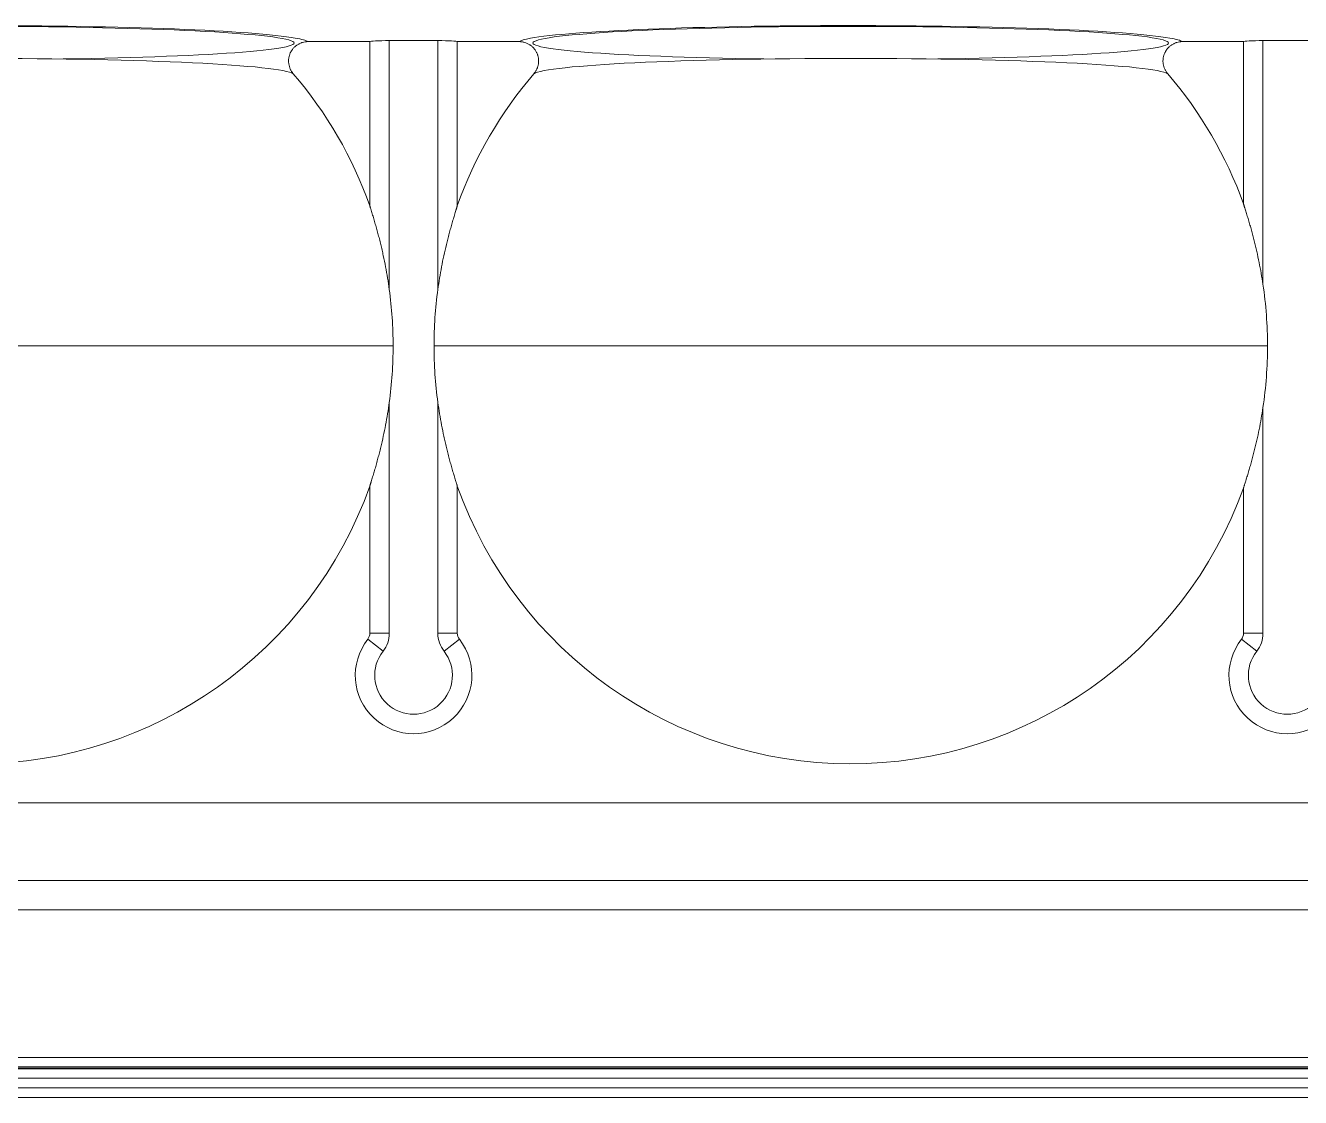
# Model space of a CAD drawing. Header units: millimetres. Extents: x 409 to 2276, y 1039 to 1674.
# Drawn here: x 1660.7 to 1726.3, y 1333.5 to 1388.6 of the extents above; entities that cross this region are included whole.
import ezdxf

# ---------------------------------------------------------------- set-up
doc = ezdxf.new("R2010")
doc.units = ezdxf.units.MM
doc.layers.add('粗实线层', color=7, linetype='Continuous', lineweight=35)

msp = doc.modelspace()

# ---------------------------------------------------------------- linework, layer by layer
at = {"layer": '粗实线层', "lineweight": 20}
for p, q in [((1675.192, 1387.813), (1678.376, 1387.813)), ((1678.376, 1387.813), (1678.376, 1379.368)), ((1679.376, 1387.865), (1679.376, 1375.066)), ((1679.376, 1387.865), (1681.876, 1387.865)), ((1681.876, 1375.066), (1681.876, 1387.865)), ((1682.876, 1379.368), (1682.876, 1387.813)), ((1682.876, 1387.813), (1686.061, 1387.813)), ((1720.192, 1387.813), (1723.338, 1387.813)), ((1723.338, 1387.813), (1723.338, 1379.474)), ((1724.338, 1387.865), (1724.338, 1375.332)), ((1724.338, 1387.865), (1726.838, 1387.865)), ((1679.574, 1372.161), (1658.126, 1372.161)), ((1681.679, 1372.161), (1703.126, 1372.161)), ((1724.574, 1372.161), (1703.126, 1372.161)), ((1679.376, 1369.256), (1679.376, 1357.382)), ((1681.876, 1357.382), (1681.876, 1369.256)), ((1724.338, 1368.99), (1724.338, 1357.382)), ((1678.376, 1364.954), (1678.376, 1357.382)), ((1682.876, 1357.382), (1682.876, 1364.954)), ((1723.338, 1364.848), (1723.338, 1357.382)), ((1679.055, 1356.455), (1678.269, 1357.073)), ((1679.376, 1357.382), (1678.376, 1357.382)), ((1681.876, 1357.382), (1682.876, 1357.382)), ((1682.198, 1356.455), (1682.983, 1357.073)), ((1724.017, 1356.455), (1723.231, 1357.073)), ((1724.338, 1357.382), (1723.338, 1357.382)), ((1610.626, 1348.661), (1750.626, 1348.661)), ((1610.626, 1344.661), (1750.626, 1344.661)), ((1610.626, 1344.661), (1750.626, 1344.661)), ((1750.626, 1343.161), (1610.626, 1343.161)), ((1750.626, 1335.557), (1610.626, 1335.557)), ((1750.626, 1335.083), (1610.626, 1335.083)), ((1750.626, 1335.058), (1610.626, 1335.058)), ((1750.626, 1335.003), (1610.626, 1335.003)), ((1610.626, 1334.978), (1750.626, 1334.978)), ((1750.626, 1334.503), (1610.626, 1334.503)), ((1610.626, 1334.005), (1750.626, 1334.005)), ((1610.626, 1333.505), (1750.626, 1333.505))]:
    msp.add_line(p, q, dxfattribs=at)
for centre, radius, start, end in [((1658.126, 1372.161), 21.494, 19.59012, 40.64302), ((1703.126, 1372.161), 21.494, 139.35698, 160.40988), ((1703.126, 1372.161), 21.494, 19.89085, 40.64302), ((1703.126, 1372.161), 21.448, 0, 8.50239), ((1658.126, 1372.161), 21.448, 0, 7.78372), ((1703.126, 1372.161), 21.448, 172.21628, 180), ((1658.126, 1372.161), 21.448, 352.21628, 0), ((1703.126, 1372.161), 21.448, 180, 187.78372), ((1703.126, 1372.161), 21.448, 351.49761, 0), ((1658.126, 1372.161), 21.494, 199.89085, 340.40988), ((1703.126, 1372.161), 21.494, 199.59012, 340.10915), ((1680.626, 1355.217), 3, 141.78679, 38.21321), ((1677.876, 1357.382), 0.5, 321.78679, 0), ((1677.876, 1357.382), 1.5, 321.78679, 0), ((1683.376, 1357.382), 1.5, 180, 218.21321), ((1683.376, 1357.382), 0.5, 180, 218.21321), ((1725.588, 1355.217), 3, 141.78679, 38.21321), ((1722.838, 1357.382), 0.5, 321.78679, 0), ((1722.838, 1357.382), 1.5, 321.78679, 0), ((1680.626, 1355.217), 2, 141.78679, 38.21321), ((1725.588, 1355.217), 2, 141.78679, 38.21321)]:
    msp.add_arc(centre, radius, start, end, dxfattribs=at)
for centre, major_axis, ratio, start_param, end_param in [((1658.126, 1387.744), (-16.356, 0), 0.052336, 1.847956, 7.576876), ((1658.126, 1387.744), (-17.117, 0), 0.052336, 3.429214, 6.011342), ((1703.126, 1387.744), (-16.356, 0), 0.052336, 1.847956, 7.576876), ((1703.126, 1387.744), (-17.117, 0), 0.052336, 3.429214, 6.011342), ((1658.126, 1387.744), (-17.117, 0), 0.052336, 3.218696, 3.429214), ((1679.376, 1387.813), (-1, 0), 0.052408, 4.712389, 6.283185), ((1681.876, 1387.813), (-1, 0), 0.052408, 3.141593, 4.712389), ((1703.126, 1387.744), (-17.117, 0), 0.052336, 6.011341, 6.206082), ((1703.126, 1387.744), (-17.117, 0), 0.052336, 3.218696, 3.429214), ((1724.338, 1387.813), (-1, 0), 0.052408, 4.712389, 6.283185), ((1658.126, 1386.097), (16.356, 0), 0.052336, 0.075397, 3.066195), ((1703.126, 1386.097), (16.356, 0), 0.052336, 0.075397, 3.066195)]:
    msp.add_ellipse(centre, major_axis=major_axis, ratio=ratio, start_param=start_param, end_param=end_param, dxfattribs=at)
for points, knots in [([(1675.192, 1387.813), (1675.144, 1387.813), (1675.049, 1387.806), (1674.957, 1387.786), (1674.9, 1387.769), (1674.888, 1387.766), (1674.866, 1387.758), (1674.854, 1387.754), (1674.821, 1387.742), (1674.799, 1387.733), (1674.734, 1387.703), (1674.693, 1387.681), (1674.633, 1387.642), (1674.613, 1387.629), (1674.575, 1387.6), (1674.556, 1387.585), (1674.502, 1387.539), (1674.435, 1387.472), (1674.378, 1387.396), (1674.346, 1387.346), (1674.339, 1387.335), (1674.327, 1387.315), (1674.309, 1387.284), (1674.293, 1387.252), (1674.264, 1387.188), (1674.247, 1387.143), (1674.227, 1387.075), (1674.221, 1387.052), (1674.211, 1387.005), (1674.207, 1386.982), (1674.197, 1386.911), (1674.193, 1386.864), (1674.193, 1386.793), (1674.194, 1386.769), (1674.197, 1386.722), (1674.2, 1386.698), (1674.21, 1386.627), (1674.23, 1386.534), (1674.263, 1386.445), (1674.292, 1386.38), (1674.303, 1386.359), (1674.326, 1386.317), (1674.338, 1386.296), (1674.376, 1386.236), (1674.404, 1386.198), (1674.436, 1386.161)], [0, 0, 0, 0, 0.0625, 0.125, 0.125, 0.140625, 0.140625, 0.15625, 0.15625, 0.1875, 0.1875, 0.25, 0.25, 0.28125, 0.28125, 0.3125, 0.3125, 0.375, 0.4375, 0.4375, 0.453125, 0.453125, 0.46875, 0.5, 0.5, 0.5625, 0.5625, 0.59375, 0.59375, 0.625, 0.625, 0.6875, 0.6875, 0.71875, 0.71875, 0.75, 0.75, 0.8125, 0.875, 0.875, 0.90625, 0.90625, 0.9375, 0.9375, 1, 1, 1, 1]), ([(1686.817, 1386.161), (1686.848, 1386.198), (1686.905, 1386.274), (1686.95, 1386.357), (1686.974, 1386.411), (1686.979, 1386.422), (1686.988, 1386.444), (1686.993, 1386.455), (1687.005, 1386.489), (1687.013, 1386.512), (1687.033, 1386.58), (1687.043, 1386.626), (1687.053, 1386.696), (1687.055, 1386.72), (1687.059, 1386.768), (1687.059, 1386.792), (1687.059, 1386.863), (1687.053, 1386.958), (1687.033, 1387.05), (1687.016, 1387.108), (1687.012, 1387.119), (1687.005, 1387.142), (1686.993, 1387.176), (1686.979, 1387.208), (1686.95, 1387.273), (1686.927, 1387.314), (1686.889, 1387.374), (1686.875, 1387.394), (1686.846, 1387.432), (1686.831, 1387.451), (1686.785, 1387.505), (1686.751, 1387.538), (1686.697, 1387.585), (1686.67, 1387.607), (1686.641, 1387.628), (1686.621, 1387.641), (1686.611, 1387.648), (1686.561, 1387.68), (1686.477, 1387.726), (1686.389, 1387.759), (1686.32, 1387.779), (1686.297, 1387.785), (1686.25, 1387.795), (1686.227, 1387.799), (1686.156, 1387.809), (1686.108, 1387.813), (1686.061, 1387.813)], [0, 0, 0, 0, 0.0625, 0.125, 0.125, 0.140625, 0.140625, 0.15625, 0.15625, 0.1875, 0.1875, 0.25, 0.25, 0.28125, 0.28125, 0.3125, 0.3125, 0.375, 0.4375, 0.4375, 0.453125, 0.453125, 0.46875, 0.5, 0.5, 0.5625, 0.5625, 0.59375, 0.59375, 0.625, 0.625, 0.6875, 0.6875, 0.71875, 0.734375, 0.734375, 0.75, 0.75, 0.8125, 0.875, 0.875, 0.90625, 0.90625, 0.9375, 0.9375, 1, 1, 1, 1]), ([(1720.192, 1387.813), (1720.144, 1387.813), (1720.049, 1387.806), (1719.957, 1387.786), (1719.9, 1387.769), (1719.888, 1387.766), (1719.866, 1387.758), (1719.854, 1387.754), (1719.821, 1387.742), (1719.799, 1387.733), (1719.734, 1387.703), (1719.693, 1387.681), (1719.633, 1387.642), (1719.613, 1387.629), (1719.575, 1387.6), (1719.556, 1387.585), (1719.502, 1387.539), (1719.435, 1387.472), (1719.378, 1387.396), (1719.346, 1387.346), (1719.339, 1387.335), (1719.327, 1387.315), (1719.309, 1387.284), (1719.293, 1387.252), (1719.264, 1387.188), (1719.247, 1387.143), (1719.227, 1387.075), (1719.221, 1387.052), (1719.211, 1387.005), (1719.207, 1386.982), (1719.197, 1386.911), (1719.193, 1386.864), (1719.193, 1386.793), (1719.194, 1386.769), (1719.197, 1386.722), (1719.2, 1386.698), (1719.21, 1386.627), (1719.23, 1386.534), (1719.263, 1386.445), (1719.292, 1386.38), (1719.303, 1386.359), (1719.326, 1386.317), (1719.338, 1386.296), (1719.376, 1386.236), (1719.404, 1386.198), (1719.436, 1386.161)], [0, 0, 0, 0, 0.0625, 0.125, 0.125, 0.140625, 0.140625, 0.15625, 0.15625, 0.1875, 0.1875, 0.25, 0.25, 0.28125, 0.28125, 0.3125, 0.3125, 0.375, 0.4375, 0.4375, 0.453125, 0.453125, 0.46875, 0.5, 0.5, 0.5625, 0.5625, 0.59375, 0.59375, 0.625, 0.625, 0.6875, 0.6875, 0.71875, 0.71875, 0.75, 0.75, 0.8125, 0.875, 0.875, 0.90625, 0.90625, 0.9375, 0.9375, 1, 1, 1, 1]), ([(1679.376, 1375.066), (1679.35, 1375.261), (1679.32, 1375.456), (1679.257, 1375.844), (1679.222, 1376.038), (1679.149, 1376.424), (1679.11, 1376.616), (1679.047, 1376.904), (1679.026, 1377), (1678.982, 1377.191), (1678.959, 1377.286), (1678.913, 1377.476), (1678.889, 1377.571), (1678.841, 1377.759), (1678.817, 1377.852), (1678.767, 1378.038), (1678.742, 1378.131), (1678.69, 1378.315), (1678.664, 1378.406), (1678.625, 1378.542), (1678.612, 1378.587), (1678.585, 1378.677), (1678.572, 1378.721), (1678.545, 1378.809), (1678.532, 1378.853), (1678.506, 1378.938), (1678.493, 1378.98), (1678.468, 1379.061), (1678.456, 1379.101), (1678.439, 1379.157), (1678.433, 1379.175), (1678.422, 1379.21), (1678.417, 1379.227), (1678.407, 1379.26), (1678.402, 1379.275), (1678.394, 1379.304), (1678.39, 1379.316), (1678.385, 1379.333), (1678.384, 1379.338), (1678.381, 1379.347), (1678.38, 1379.351), (1678.377, 1379.362), (1678.376, 1379.366), (1678.376, 1379.368)], [0, 0, 0, 0, 0.125, 0.125, 0.25, 0.25, 0.375, 0.375, 0.4375, 0.4375, 0.5, 0.5, 0.5625, 0.5625, 0.625, 0.625, 0.6875, 0.6875, 0.75, 0.75, 0.78125, 0.78125, 0.8125, 0.8125, 0.84375, 0.84375, 0.875, 0.875, 0.90625, 0.90625, 0.921875, 0.921875, 0.9375, 0.9375, 0.953125, 0.953125, 0.96875, 0.96875, 0.976562, 0.976562, 0.984375, 0.984375, 1, 1, 1, 1]), ([(1682.876, 1379.368), (1682.876, 1379.366), (1682.875, 1379.362), (1682.873, 1379.351), (1682.872, 1379.347), (1682.869, 1379.338), (1682.868, 1379.333), (1682.863, 1379.316), (1682.859, 1379.303), (1682.85, 1379.275), (1682.846, 1379.26), (1682.836, 1379.227), (1682.83, 1379.21), (1682.819, 1379.174), (1682.814, 1379.156), (1682.796, 1379.099), (1682.784, 1379.059), (1682.758, 1378.977), (1682.745, 1378.935), (1682.719, 1378.849), (1682.706, 1378.806), (1682.667, 1378.675), (1682.64, 1378.585), (1682.588, 1378.404), (1682.561, 1378.312), (1682.522, 1378.173), (1682.51, 1378.126), (1682.484, 1378.033), (1682.471, 1377.986), (1682.434, 1377.845), (1682.409, 1377.751), (1682.361, 1377.563), (1682.338, 1377.469), (1682.269, 1377.185), (1682.225, 1376.994), (1682.142, 1376.613), (1682.103, 1376.421), (1682.03, 1376.036), (1681.996, 1375.843), (1681.932, 1375.455), (1681.903, 1375.261), (1681.876, 1375.066)], [0, 0, 0, 0, 0.015625, 0.015625, 0.023437, 0.023437, 0.03125, 0.03125, 0.046875, 0.046875, 0.0625, 0.0625, 0.078125, 0.078125, 0.09375, 0.09375, 0.125, 0.125, 0.15625, 0.15625, 0.1875, 0.1875, 0.25, 0.25, 0.3125, 0.3125, 0.34375, 0.34375, 0.375, 0.375, 0.4375, 0.4375, 0.5, 0.5, 0.625, 0.625, 0.75, 0.75, 0.875, 0.875, 1, 1, 1, 1]), ([(1724.338, 1375.332), (1724.31, 1375.521), (1724.279, 1375.709), (1724.214, 1376.084), (1724.178, 1376.271), (1724.103, 1376.643), (1724.063, 1376.829), (1724, 1377.107), (1723.979, 1377.2), (1723.934, 1377.384), (1723.912, 1377.476), (1723.866, 1377.66), (1723.842, 1377.751), (1723.794, 1377.932), (1723.77, 1378.023), (1723.72, 1378.203), (1723.695, 1378.292), (1723.657, 1378.425), (1723.644, 1378.47), (1723.618, 1378.558), (1723.605, 1378.602), (1723.566, 1378.733), (1723.54, 1378.819), (1723.501, 1378.945), (1723.488, 1378.987), (1723.463, 1379.068), (1723.451, 1379.108), (1723.426, 1379.185), (1723.414, 1379.222), (1723.398, 1379.276), (1723.392, 1379.294), (1723.381, 1379.327), (1723.376, 1379.343), (1723.367, 1379.374), (1723.362, 1379.388), (1723.354, 1379.415), (1723.351, 1379.427), (1723.345, 1379.447), (1723.342, 1379.455), (1723.339, 1379.468), (1723.338, 1379.473), (1723.338, 1379.474)], [0, 0, 0, 0, 0.125, 0.125, 0.25, 0.25, 0.375, 0.375, 0.4375, 0.4375, 0.5, 0.5, 0.5625, 0.5625, 0.625, 0.625, 0.6875, 0.6875, 0.71875, 0.71875, 0.75, 0.75, 0.8125, 0.8125, 0.84375, 0.84375, 0.875, 0.875, 0.90625, 0.90625, 0.921875, 0.921875, 0.9375, 0.9375, 0.953125, 0.953125, 0.96875, 0.96875, 0.984375, 0.984375, 1, 1, 1, 1]), ([(1678.376, 1364.954), (1678.376, 1364.956), (1678.377, 1364.961), (1678.38, 1364.971), (1678.381, 1364.975), (1678.384, 1364.984), (1678.385, 1364.989), (1678.39, 1365.006), (1678.394, 1365.019), (1678.402, 1365.047), (1678.407, 1365.063), (1678.417, 1365.095), (1678.422, 1365.113), (1678.433, 1365.148), (1678.439, 1365.167), (1678.457, 1365.224), (1678.469, 1365.263), (1678.494, 1365.346), (1678.507, 1365.388), (1678.533, 1365.473), (1678.546, 1365.516), (1678.586, 1365.648), (1678.612, 1365.737), (1678.665, 1365.918), (1678.691, 1366.01), (1678.73, 1366.15), (1678.743, 1366.196), (1678.769, 1366.29), (1678.781, 1366.337), (1678.819, 1366.477), (1678.843, 1366.571), (1678.891, 1366.759), (1678.915, 1366.854), (1678.984, 1367.138), (1679.027, 1367.328), (1679.11, 1367.71), (1679.149, 1367.902), (1679.223, 1368.286), (1679.257, 1368.479), (1679.32, 1368.867), (1679.35, 1369.061), (1679.376, 1369.256)], [0, 0, 0, 0, 0.015625, 0.015625, 0.023437, 0.023437, 0.03125, 0.03125, 0.046875, 0.046875, 0.0625, 0.0625, 0.078125, 0.078125, 0.09375, 0.09375, 0.125, 0.125, 0.15625, 0.15625, 0.1875, 0.1875, 0.25, 0.25, 0.3125, 0.3125, 0.34375, 0.34375, 0.375, 0.375, 0.4375, 0.4375, 0.5, 0.5, 0.625, 0.625, 0.75, 0.75, 0.875, 0.875, 1, 1, 1, 1]), ([(1681.876, 1369.256), (1681.903, 1369.061), (1681.932, 1368.867), (1681.996, 1368.478), (1682.03, 1368.285), (1682.104, 1367.899), (1682.143, 1367.706), (1682.206, 1367.418), (1682.227, 1367.322), (1682.271, 1367.131), (1682.293, 1367.036), (1682.34, 1366.846), (1682.363, 1366.752), (1682.411, 1366.564), (1682.436, 1366.47), (1682.485, 1366.284), (1682.511, 1366.191), (1682.562, 1366.008), (1682.588, 1365.916), (1682.628, 1365.78), (1682.641, 1365.735), (1682.668, 1365.646), (1682.681, 1365.601), (1682.707, 1365.513), (1682.72, 1365.47), (1682.746, 1365.384), (1682.759, 1365.342), (1682.784, 1365.261), (1682.797, 1365.222), (1682.814, 1365.166), (1682.819, 1365.148), (1682.83, 1365.112), (1682.836, 1365.095), (1682.846, 1365.063), (1682.85, 1365.047), (1682.859, 1365.019), (1682.863, 1365.006), (1682.868, 1364.989), (1682.869, 1364.984), (1682.872, 1364.975), (1682.873, 1364.971), (1682.875, 1364.961), (1682.876, 1364.956), (1682.876, 1364.954)], [0, 0, 0, 0, 0.125, 0.125, 0.25, 0.25, 0.375, 0.375, 0.4375, 0.4375, 0.5, 0.5, 0.5625, 0.5625, 0.625, 0.625, 0.6875, 0.6875, 0.75, 0.75, 0.78125, 0.78125, 0.8125, 0.8125, 0.84375, 0.84375, 0.875, 0.875, 0.90625, 0.90625, 0.921875, 0.921875, 0.9375, 0.9375, 0.953125, 0.953125, 0.96875, 0.96875, 0.976563, 0.976563, 0.984375, 0.984375, 1, 1, 1, 1]), ([(1723.338, 1364.848), (1723.338, 1364.85), (1723.339, 1364.854), (1723.342, 1364.864), (1723.343, 1364.868), (1723.345, 1364.876), (1723.346, 1364.881), (1723.351, 1364.897), (1723.355, 1364.909), (1723.363, 1364.935), (1723.367, 1364.949), (1723.374, 1364.973), (1723.377, 1364.981), (1723.382, 1364.997), (1723.385, 1365.005), (1723.393, 1365.031), (1723.398, 1365.048), (1723.415, 1365.102), (1723.427, 1365.14), (1723.446, 1365.199), (1723.452, 1365.219), (1723.465, 1365.26), (1723.471, 1365.28), (1723.49, 1365.341), (1723.503, 1365.383), (1723.541, 1365.509), (1723.567, 1365.595), (1723.619, 1365.769), (1723.645, 1365.857), (1723.684, 1365.991), (1723.696, 1366.036), (1723.722, 1366.126), (1723.734, 1366.171), (1723.772, 1366.307), (1723.796, 1366.398), (1723.844, 1366.579), (1723.868, 1366.671), (1723.937, 1366.945), (1723.98, 1367.128), (1724.064, 1367.497), (1724.104, 1367.682), (1724.179, 1368.053), (1724.214, 1368.24), (1724.279, 1368.614), (1724.31, 1368.802), (1724.338, 1368.99)], [0, 0, 0, 0, 0.015625, 0.015625, 0.023438, 0.023438, 0.03125, 0.03125, 0.046875, 0.046875, 0.0625, 0.0625, 0.070312, 0.070312, 0.078125, 0.078125, 0.09375, 0.09375, 0.125, 0.125, 0.140625, 0.140625, 0.15625, 0.15625, 0.1875, 0.1875, 0.25, 0.25, 0.3125, 0.3125, 0.34375, 0.34375, 0.375, 0.375, 0.4375, 0.4375, 0.5, 0.5, 0.625, 0.625, 0.75, 0.75, 0.875, 0.875, 1, 1, 1, 1])]:
    msp.add_open_spline(points, degree=3, knots=knots, dxfattribs=at)

doc.saveas('drawing.dxf')
